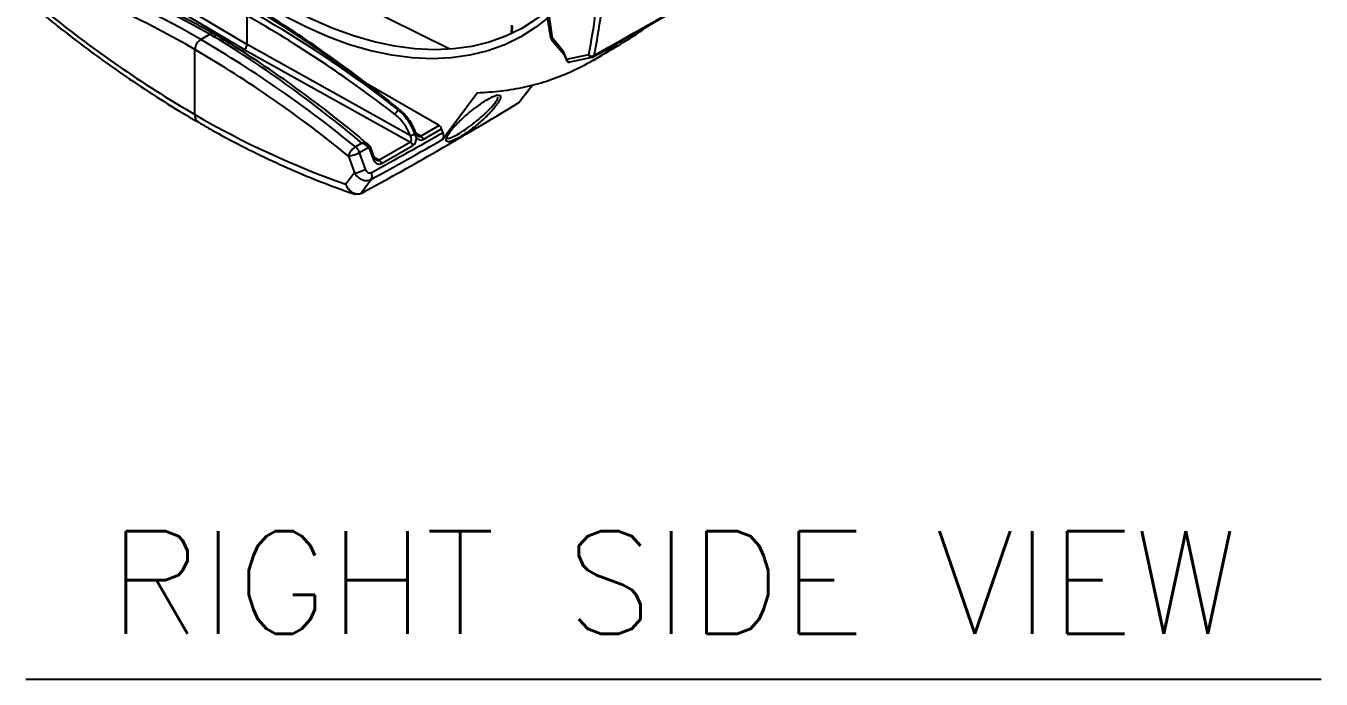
# Model space of a CAD drawing. Extents: x 9.3 to 87.2, y 1.1 to 68.8.
# Drawn here: x 56.36 to 65.82, y 43.77 to 48.54 of the extents above; entities that cross this region are included whole.
import ezdxf
from ezdxf.enums import TextEntityAlignment as Align

# ---------------------------------------------------------------- set-up
doc = ezdxf.new("R2010")
doc.units = 0
doc.header["$MEASUREMENT"] = 0
doc.layers.add('OBJECT', color=7, linetype='CONTINUOUS')
doc.styles.get("Standard").update_dxf_attribs({"font": 'SIMPLEX'})

msp = doc.modelspace()

# ---------------------------------------------------------------- linework, layer by layer
at = {"layer": 'OBJECT'}
for p, q in [((57.9542, 48.3716), (56.7818, 49.0724)), ((56.8249, 49.0961), (57.9754, 48.4083)), ((59.4557, 48.3738), (58.7807, 48.7078)), ((57.9754, 48.4083), (57.9754, 48.6165)), ((59.9079, 48.5501), (59.9048, 48.4873)), ((57.636, 48.4451), (57.7031, 48.4839)), ((59.9117, 48.5444), (59.909, 48.4892)), ((57.5935, 47.8969), (57.5935, 48.3716)), ((57.9354, 48.3608), (57.9542, 48.3716)), ((57.9542, 48.3716), (59.1681, 47.6948)), ((59.1667, 47.7441), (57.9754, 48.4083)), ((60.2029, 48.4397), (60.2914, 48.3343)), ((60.2833, 48.3622), (60.2064, 48.4538)), ((60.2833, 48.3622), (60.3091, 48.2978)), ((60.2877, 48.3436), (60.3058, 48.2983)), ((60.3361, 48.2806), (60.4976, 48.3157)), ((59.3778, 47.8159), (58.8551, 48.1176)), ((59.9611, 47.9835), (60.0582, 48.111)), ((59.6569, 48.0537), (59.4305, 47.7493)), ((59.3778, 47.8159), (59.2438, 47.7385)), ((59.2626, 47.7147), (59.3965, 47.7921)), ((59.4069, 47.7636), (59.3965, 47.7921)), ((59.2077, 47.7613), (59.2076, 47.7615)), ((59.2438, 47.7385), (59.2084, 47.7597)), ((59.4058, 47.716), (59.4235, 47.7398)), ((59.4305, 47.7493), (59.4235, 47.7398)), ((58.8142, 47.688), (58.7666, 47.6605)), ((58.7956, 47.6188), (58.8593, 47.6556)), ((58.8401, 47.4966), (58.7956, 47.6188)), ((58.8721, 47.6357), (58.8932, 47.5765)), ((58.9027, 47.5859), (58.8817, 47.6451)), ((59.1681, 47.6948), (58.9391, 47.5626)), ((58.9578, 47.5388), (59.1868, 47.671)), ((58.7157, 47.5929), (58.7602, 47.4707)), ((58.9027, 47.5859), (58.9027, 47.5861)), ((58.9391, 47.5626), (58.9037, 47.5837)), ((58.7976, 47.3169), (58.7936, 47.3151))]:
    msp.add_line(p, q, dxfattribs=at)
at = {"layer": 'OBJECT', "color": 1}
msp.add_line((56.3589, 43.7705), (65.8225, 43.7705), dxfattribs=at)
at = {"layer": 'OBJECT', "flags": 128}
for points in [[(60.2064, 48.4538), (60.1618, 48.7649), (60.1282, 49.0715), (60.1058, 49.3732), (60.0946, 49.6693), (60.0946, 49.9592), (60.1058, 50.2423), (60.1282, 50.5181), (60.1618, 50.786), (60.2064, 51.0455)], [(60.1638, 48.6505), (60.0909, 48.5948), (59.9821, 48.5265), (59.8663, 48.4703), (59.7441, 48.4264), (59.616, 48.3949), (59.4824, 48.376), (59.3439, 48.3698), (59.201, 48.3763), (59.0543, 48.3955), (58.9043, 48.4273), (58.7517, 48.4715), (58.5969, 48.528), (58.4407, 48.5966), (58.2837, 48.677)], [(60.1709, 48.6011), (60.0853, 48.5344), (59.9748, 48.4645), (59.8573, 48.407), (59.7332, 48.362), (59.603, 48.3297), (59.4673, 48.3103), (59.3265, 48.3038), (59.1812, 48.3102), (59.0321, 48.3296), (58.8795, 48.3618), (58.7243, 48.4067), (58.5669, 48.4642), (58.4081, 48.534), (58.2483, 48.6158)], [(60.2029, 48.4397), (60.2025, 48.4403), (60.2021, 48.4435), (60.2034, 48.4481), (60.2064, 48.4538)], [(60.3058, 48.2983), (60.3058, 48.2982), (60.3064, 48.2978), (60.3075, 48.2977), (60.3091, 48.2978)], [(60.4701, 48.3327), (60.3883, 48.3149), (60.3091, 48.2978)], [(59.9638, 47.9859), (59.9629, 47.9848), (59.9611, 47.9835)], [(59.699, 47.8897), (59.7598, 47.9498), (59.7813, 47.9749)], [(59.2018, 47.7549), (59.2043, 47.7568), (59.2062, 47.7586), (59.2073, 47.7602), (59.2076, 47.7615), (59.2075, 47.7619)], [(59.2021, 47.7541), (59.2046, 47.756), (59.2065, 47.7579), (59.2075, 47.7595), (59.2078, 47.7609), (59.2077, 47.7613)], [(58.8721, 47.6357), (58.8759, 47.638), (58.8788, 47.6402), (58.8808, 47.6422), (58.8817, 47.6439), (58.8817, 47.645)], [(58.8932, 47.5765), (58.897, 47.5788), (58.8999, 47.581), (58.9018, 47.583), (58.9028, 47.5848), (58.9027, 47.5859)], [(58.7602, 47.4707), (58.7189, 47.4157), (58.6975, 47.3874)], [(58.803, 47.3177), (58.8726, 47.4102), (58.8815, 47.4221)]]:
    msp.add_lwpolyline(points, dxfattribs=at)
at = {"layer": 'OBJECT'}
for centre, radius, start, end in [((54.3909, 42.889), 6.4343, 59.71273, 70.81557), ((54.3728, 42.8572), 6.386, 59.71273, 70.81557), ((61.8867, 55.2705), 8.5324, 230.76161, 239.79066), ((60.2489, 48.4783), 0.06, 189.10732, 220.01107), ((60.2103, 48.4751), 0.0216, 196.84163, 259.67015), ((57.6856, 48.3674), 0.0922, 122.60523, 177.39477), ((53.2553, 40.9214), 8.6213, 50.70097, 59.7879), ((53.2649, 40.9386), 8.6864, 50.70097, 59.7879), ((60.4947, 48.3639), 0.0398, 231.7645, 295.93707), ((60.4946, 48.3415), 0.0261, 199.81196, 276.6718), ((60.4913, 48.3449), 0.03, 282.24851, 299.38179), ((60.4993, 48.3298), 0.0129, 301.39339, 352.55061), ((59.9519, 47.995), 0.015, 301.22265, 322.72853), ((59.9571, 47.9864), 0.00494, 301.42585, 324.7097), ((57.6531, 47.8894), 0.0601, 172.82459, 235.87756), ((60.7872, 53.366), 6.3333, 239.71703, 250.73385), ((59.1132, 47.8821), 0.0579, 125.34799, 165.47854), ((59.0863, 47.9198), 0.0116, 57.6937, 124.4817), ((59.3528, 47.7769), 0.0463, 19.08865, 57.29593), ((59.1552, 47.8439), 0.1004, 276.61514, 297.6403), ((59.1558, 47.8455), 0.1025, 276.29371, 296.83749), ((59.2188, 47.6996), 0.0463, 19.08865, 57.29593), ((58.8259, 47.5629), 0.1142, 121.2763, 164.76081), ((58.6942, 47.7956), 0.2038, 276.05442, 299.82979), ((58.7033, 47.5857), 0.098, 19.75874, 49.79459), ((58.8443, 47.6671), 0.0189, 322.28647, 34.49672), ((59.1431, 47.6559), 0.0463, 19.08865, 57.29593), ((58.9141, 47.5236), 0.0463, 19.08865, 57.29593), ((58.7387, 47.6734), 0.2038, 276.05469, 299.82952), ((58.8346, 47.4479), 0.0536, 331.12756, 24.47785)]:
    msp.add_arc(centre, radius, start, end, dxfattribs=at)
for centre, major_axis, ratio, start_param, end_param in [((57.7031, 41.9515), (-4.1053, 6.867), 0.587295, 5.488902, 5.690133), ((57.9966, 42.1209), (-4.1057, 6.8668), 0.587332, 5.322809, 5.488867), ((58.0291, 42.1397), (-3.897, 6.9874), 0.567257, 5.340207, 5.506265), ((57.9757, 42.1085), (-4.0907, 6.8408), 0.587369, 5.299101, 5.488897), ((57.7031, 41.9515), (-3.8974, 6.9871), 0.567295, 5.305003, 5.506235), ((57.9542, 48.3961), (0.015, 0.026), 0.577382, 3.927062, 5.497858), ((59.0273, 47.7369), (-0.1129, 0.1888), 0.587369, 4.410798, 5.299101), ((59.1452, 47.7321), (-0.0237, 0.0368), 0.563555, 3.105908, 4.663539), ((59.1639, 47.7328), (-0.0116, 0.066), 0.71005, 3.394999, 4.50926), ((59.2404, 47.777), (-0.0101, 0.0665), 0.703512, 2.295566, 3.409827), ((59.2217, 47.7763), (-0.022, 0.0378), 0.554981, 2.348493, 3.147875), ((58.9356, 47.601), (-0.0101, 0.0665), 0.703512, 1.839031, 3.409827), ((58.9169, 47.6003), (-0.022, 0.0378), 0.554981, 2.348493, 3.147875)]:
    msp.add_ellipse(centre, major_axis=major_axis, ratio=ratio, start_param=start_param, end_param=end_param, dxfattribs=at)
for points, knots in [([(60.19, 51.0816), (60.1824, 51.0414), (60.1603, 50.9248), (60.1303, 50.7267), (60.1032, 50.4855), (60.0849, 50.2382), (60.0755, 49.9852), (60.0749, 49.7271), (60.0832, 49.464), (60.1003, 49.1966), (60.1264, 48.9251), (60.1566, 48.6822), (60.1803, 48.5291), (60.1896, 48.4688)], [0, 0, 0, 0, 0.0517747, 0.1500101, 0.2482565, 0.3465125, 0.4447733, 0.5430351, 0.6412947, 0.7395502, 0.8378003, 0.9360439, 1, 1, 1, 1]), ([(63.5957, 50.0982), (63.4498, 50.0132), (62.9036, 49.6951), (61.9511, 49.1427), (61.0708, 48.6427), (60.5912, 48.3727), (60.5121, 48.3282)], [0, 0, 0, 0, 0.14233, 0.532595, 0.922874, 1, 1, 1, 1]), ([(60.5031, 48.3177), (60.582, 48.3622), (61.0607, 48.6321), (61.9392, 49.1314), (62.8388, 49.6564), (63.3331, 49.9431), (63.428, 49.9981)], [0, 0, 0, 0, 0.081149, 0.491855, 0.902469, 1, 1, 1, 1]), ([(57.7402, 48.4829), (57.7003, 48.5049), (57.5844, 48.5689), (57.3926, 48.6669), (57.1654, 48.7734), (56.9389, 48.8688), (56.7396, 48.9446), (56.6162, 48.9852), (56.5675, 49.0013)], [0, 0, 0, 0, 0.1016559, 0.2946996, 0.4877608, 0.6808217, 0.8738747, 1, 1, 1, 1]), ([(59.0925, 47.9296), (59.0546, 47.9605), (58.9449, 48.05), (58.7621, 48.1913), (58.544, 48.35), (58.325, 48.4989), (58.1583, 48.6049), (58.0647, 48.6611), (58.0442, 48.6734)], [0, 0, 0, 0, 0.10952, 0.317603, 0.525705, 0.733817, 0.941938, 1, 1, 1, 1]), ([(56.484, 48.6284), (56.5193, 48.5999), (56.6276, 48.5122), (56.8105, 48.3723), (57.0328, 48.2118), (57.2563, 48.0612), (57.4519, 47.9378), (57.5731, 47.8668), (57.6194, 47.8397)], [0, 0, 0, 0, 0.094427, 0.29042, 0.486454, 0.682523, 0.878623, 1, 1, 1, 1]), ([(57.7331, 48.486), (57.7307, 48.4874), (57.725, 48.4907), (57.7141, 48.4893), (57.7062, 48.4854), (57.7031, 48.4839)], [0, 0, 0, 0, 0.297727, 0.721226, 1, 1, 1, 1]), ([(57.7456, 48.4594), (57.7456, 48.4626), (57.7453, 48.4656), (57.7442, 48.4713), (57.7434, 48.4739), (57.7413, 48.4786), (57.74, 48.4807), (57.7369, 48.4842), (57.7351, 48.4857), (57.7292, 48.4891), (57.7245, 48.49), (57.7143, 48.489), (57.7087, 48.4871), (57.7031, 48.4839)], [0, 0, 0, 0, 0.125, 0.125, 0.25, 0.25, 0.375, 0.375, 0.5, 0.5, 0.75, 0.75, 1, 1, 1, 1]), ([(58.8597, 47.6777), (58.8278, 47.7044), (58.7242, 47.7912), (58.5475, 47.9312), (58.3296, 48.0944), (58.1106, 48.2477), (57.9094, 48.3799), (57.7812, 48.4576), (57.7263, 48.4909)], [0, 0, 0, 0, 0.085684, 0.278188, 0.470718, 0.663265, 0.855829, 1, 1, 1, 1]), ([(60.7716, 48.4558), (60.7873, 48.4642), (60.831, 48.4876), (60.8696, 48.5191), (60.8944, 48.5393)], [0, 0, 0, 0, 0.358866, 1, 1, 1, 1]), ([(60.685, 48.4203), (60.6664, 48.4048), (60.6015, 48.3505), (60.479, 48.2749), (60.3236, 48.1963), (60.1642, 48.1367), (60.0026, 48.0935), (59.8339, 48.064), (59.7159, 48.0571), (59.6569, 48.0537)], [0, 0, 0, 0, 0.066328, 0.231261, 0.396862, 0.546629, 0.696395, 0.848198, 1, 1, 1, 1]), ([(60.2881, 48.3439), (60.2861, 48.3496), (60.284, 48.3555), (60.2833, 48.3621), (60.2833, 48.3622)], [0, 0, 0, 0, 0.976363, 1, 1, 1, 1]), ([(60.5038, 48.2924), (60.5471, 48.3181), (60.6373, 48.3717), (60.7265, 48.4256), (60.7729, 48.4537)], [0, 0, 0, 0, 0.480099, 1, 1, 1, 1]), ([(60.3059, 48.2984), (60.306, 48.298), (60.3071, 48.2937), (60.3123, 48.2873), (60.3208, 48.2817), (60.3281, 48.2794), (60.3319, 48.2803), (60.3327, 48.2804)], [0, 0, 0, 0, 0.0340765, 0.3741263, 0.6608308, 0.9330357, 1, 1, 1, 1]), ([(60.3091, 48.2978), (60.3101, 48.2957), (60.3126, 48.2907), (60.3185, 48.2844), (60.3262, 48.2806), (60.3325, 48.2795), (60.3355, 48.2806), (60.3361, 48.2808)], [0, 0, 0, 0, 0.17896, 0.43464, 0.689976, 0.945216, 1, 1, 1, 1]), ([(59.9638, 47.9859), (59.9807, 48.0081), (60.0125, 48.0498), (60.0443, 48.0917), (60.0593, 48.1113)], [0, 0, 0, 0, 0.530616, 1, 1, 1, 1]), ([(59.4305, 47.7117), (59.4309, 47.7182), (59.4316, 47.7298), (59.4537, 47.7662), (59.4966, 47.8182), (59.5661, 47.8848), (59.6377, 47.9438), (59.7026, 47.9899), (59.7567, 48.0213), (59.7963, 48.0379), (59.8097, 48.0373), (59.8163, 48.0371)], [0, 0, 0, 0, 0.099753, 0.178648, 0.34215, 0.490234, 0.602106, 0.714487, 0.814199, 0.908561, 1, 1, 1, 1]), ([(59.7813, 47.9749), (59.7869, 47.9822), (59.8023, 48.0023), (59.8064, 48.0151), (59.8091, 48.0231)], [0, 0, 0, 0, 0.3660144, 1, 1, 1, 1]), ([(59.8035, 48.0332), (59.8032, 48.0341), (59.8023, 48.0369), (59.7957, 48.0353), (59.791, 48.0341)], [0, 0, 0, 0, 0.291079, 1, 1, 1, 1]), ([(59.8163, 48.0371), (59.8169, 48.0371), (59.8269, 48.0381), (59.8291, 48.0245), (59.8218, 48.0005), (59.8064, 47.978), (59.8009, 47.97)], [0, 0, 0, 0, 0.022929, 0.374559, 0.776691, 1, 1, 1, 1]), ([(59.2018, 47.7549), (59.1955, 47.7719), (59.1881, 47.7886), (59.1709, 47.8215), (59.1613, 47.8373), (59.1404, 47.8672), (59.1289, 47.8815), (59.105, 47.9074), (59.0926, 47.9191), (59.0797, 47.9294)], [0, 0, 0, 0, 0.25, 0.25, 0.5, 0.5, 0.75, 0.75, 1, 1, 1, 1]), ([(59.2075, 47.7619), (59.204, 47.7709), (59.194, 47.7969), (59.1717, 47.8388), (59.1401, 47.8832), (59.1125, 47.9126), (59.0964, 47.9263), (59.0925, 47.9296)], [0, 0, 0, 0, 0.139735, 0.40349, 0.66784, 0.919642, 1, 1, 1, 1]), ([(59.4338, 47.7274), (59.4355, 47.7254), (59.4397, 47.7203), (59.464, 47.7262), (59.504, 47.7447), (59.5568, 47.7771), (59.5995, 47.8078), (59.6482, 47.8453), (59.6752, 47.869), (59.699, 47.8897)], [0, 0, 0, 0, 0.103498, 0.259111, 0.41109, 0.576186, 0.73971, 0.771975, 1, 1, 1, 1]), ([(59.8009, 47.97), (59.794, 47.9611), (59.7731, 47.9336), (59.721, 47.879), (59.6456, 47.8123), (59.5719, 47.7573), (59.512, 47.7203), (59.4696, 47.7015), (59.4462, 47.6951), (59.4418, 47.6986), (59.4413, 47.699)], [0, 0, 0, 0, 0.09071, 0.278411, 0.45673, 0.610492, 0.740989, 0.860985, 0.983315, 1, 1, 1, 1]), ([(57.6194, 47.8397), (57.6589, 47.8172), (57.7732, 47.752), (57.9624, 47.652), (58.1867, 47.5433), (58.4104, 47.4455), (58.6036, 47.3695), (58.722, 47.3284), (58.7665, 47.3129)], [0, 0, 0, 0, 0.1027, 0.297605, 0.492538, 0.687472, 0.882389, 1, 1, 1, 1]), ([(59.2078, 47.7611), (59.2077, 47.7613), (59.2076, 47.7616), (59.2075, 47.7618), (59.2075, 47.7619)], [0, 0, 0, 0, 0.7902348, 1, 1, 1, 1]), ([(59.2221, 47.7413), (59.2206, 47.7423), (59.2171, 47.7446), (59.2114, 47.7523), (59.2088, 47.7588), (59.2077, 47.7613)], [0, 0, 0, 0, 0.31339, 0.730902, 1, 1, 1, 1]), ([(59.4058, 47.716), (59.4076, 47.7185), (59.4091, 47.7216), (59.4112, 47.7285), (59.4117, 47.7323), (59.4119, 47.7406), (59.4116, 47.745), (59.4099, 47.7541), (59.4086, 47.7589), (59.4069, 47.7636)], [0, 0, 0, 0, 0.25, 0.25, 0.5, 0.5, 0.75, 0.75, 1, 1, 1, 1]), ([(59.4413, 47.699), (59.4352, 47.7), (59.4277, 47.7013), (59.43, 47.7101), (59.4305, 47.7117)], [0, 0, 0, 0, 0.813273, 1, 1, 1, 1]), ([(58.8599, 47.6778), (58.8547, 47.6822), (58.848, 47.6852), (58.8361, 47.6878), (58.832, 47.6883), (58.8233, 47.6887), (58.8187, 47.6885), (58.8142, 47.688)], [0, 0, 0, 0, 0.5, 0.5, 0.75, 0.75, 1, 1, 1, 1]), ([(58.8593, 47.6556), (58.8541, 47.6628), (58.8475, 47.6693), (58.8358, 47.6776), (58.8317, 47.6801), (58.8232, 47.6845), (58.8186, 47.6865), (58.8142, 47.688)], [0, 0, 0, 0, 0.5, 0.5, 0.75, 0.75, 1, 1, 1, 1]), ([(58.8593, 47.6556), (58.8621, 47.6531), (58.8646, 47.6501), (58.8689, 47.6434), (58.8707, 47.6397), (58.8721, 47.6357)], [0, 0, 0, 0, 0.5, 0.5, 1, 1, 1, 1]), ([(58.8833, 47.64), (58.8817, 47.6446), (58.8771, 47.6573), (58.8692, 47.6709), (58.8609, 47.6764), (58.8596, 47.6772)], [0, 0, 0, 0, 0.323479, 0.897899, 1, 1, 1, 1]), ([(58.9173, 47.5654), (58.9158, 47.5664), (58.9123, 47.5687), (58.9066, 47.5765), (58.9039, 47.5832), (58.9027, 47.5859)], [0, 0, 0, 0, 0.307719, 0.717675, 1, 1, 1, 1]), ([(58.7602, 47.4707), (58.7668, 47.4593), (58.7752, 47.4489), (58.7895, 47.4361), (58.7946, 47.4322), (58.8051, 47.4255), (58.8106, 47.4227), (58.8217, 47.4181), (58.8275, 47.4164), (58.8389, 47.4141), (58.8446, 47.4136), (58.8558, 47.4139), (58.8612, 47.4147), (58.8717, 47.4174), (58.8768, 47.4194), (58.8815, 47.4221)], [0, 0, 0, 0, 0.25, 0.25, 0.375, 0.375, 0.5, 0.5, 0.625, 0.625, 0.75, 0.75, 0.875, 0.875, 1, 1, 1, 1]), ([(58.8834, 47.4701), (58.8793, 47.4679), (58.8749, 47.467), (58.8661, 47.4679), (58.8618, 47.4696), (58.854, 47.4748), (58.8504, 47.4784), (58.8444, 47.4866), (58.842, 47.4914), (58.8401, 47.4966)], [0, 0, 0, 0, 0.25, 0.25, 0.5, 0.5, 0.75, 0.75, 1, 1, 1, 1]), ([(58.803, 47.3177), (58.7988, 47.3159), (58.7942, 47.3148), (58.7848, 47.3138), (58.7798, 47.3139), (58.7697, 47.3155), (58.7646, 47.3169), (58.7544, 47.321), (58.7493, 47.3237), (58.7395, 47.3301), (58.7348, 47.3339), (58.7257, 47.3424), (58.7214, 47.3472), (58.7135, 47.3574), (58.7098, 47.3629), (58.7031, 47.3746), (58.7001, 47.381), (58.6975, 47.3874)], [0, 0, 0, 0, 0.125, 0.125, 0.25, 0.25, 0.375, 0.375, 0.5, 0.5, 0.625, 0.625, 0.75, 0.75, 0.875, 0.875, 1, 1, 1, 1]), ([(58.7594, 47.3167), (58.7549, 47.3181), (58.7417, 47.322), (58.7211, 47.3411), (58.7064, 47.3643), (58.6997, 47.381), (58.698, 47.3859), (58.6976, 47.3872), (58.6975, 47.3874)], [0, 0, 0, 0, 0.1728315, 0.5025769, 0.8583592, 0.9621342, 0.9955278, 1, 1, 1, 1])]:
    msp.add_open_spline(points, degree=3, knots=knots, dxfattribs=at)
for points in [[(60.5193, 48.6363), (60.5054, 48.5332), (60.489, 48.4319), (60.4701, 48.3327)], [(60.5121, 48.3282), (60.5311, 48.4278), (60.5475, 48.5294), (60.5615, 48.6329)], [(59.0797, 47.9294), (59.0359, 47.9645), (58.9919, 47.9991), (58.9479, 48.033)], [(59.3264, 47.6092), (59.5383, 47.7307), (59.7498, 47.8555), (59.9611, 47.9835)], [(58.8815, 47.4221), (59.0569, 47.5183), (59.2316, 47.6163), (59.4058, 47.716)], [(59.4069, 47.7636), (59.233, 47.6641), (59.0585, 47.5662), (58.8834, 47.4701)], [(59.1667, 47.7441), (59.1668, 47.744), (59.1669, 47.7438), (59.167, 47.7436)], [(59.2021, 47.7541), (59.202, 47.7543), (59.2019, 47.7546), (59.2018, 47.7549)], [(59.2121, 47.7275), (59.2089, 47.7364), (59.2053, 47.7452), (59.2021, 47.7541)], [(58.8189, 47.3253), (58.9883, 47.4178), (59.1574, 47.5125), (59.3264, 47.6092)], [(58.803, 47.3177), (58.8077, 47.3196), (58.813, 47.3221), (58.8189, 47.3253)]]:
    msp.add_open_spline(points, degree=3, dxfattribs=at)

# ---------------------------------------------------------------- texts
at = {"layer": 'OBJECT', "color": 1}
msp.add_text('RIGHT SIDE VIEW', height=0.75, dxfattribs=at).set_placement((61.0906, 44.1018), align=Align.CENTER)

doc.saveas('drawing.dxf')
